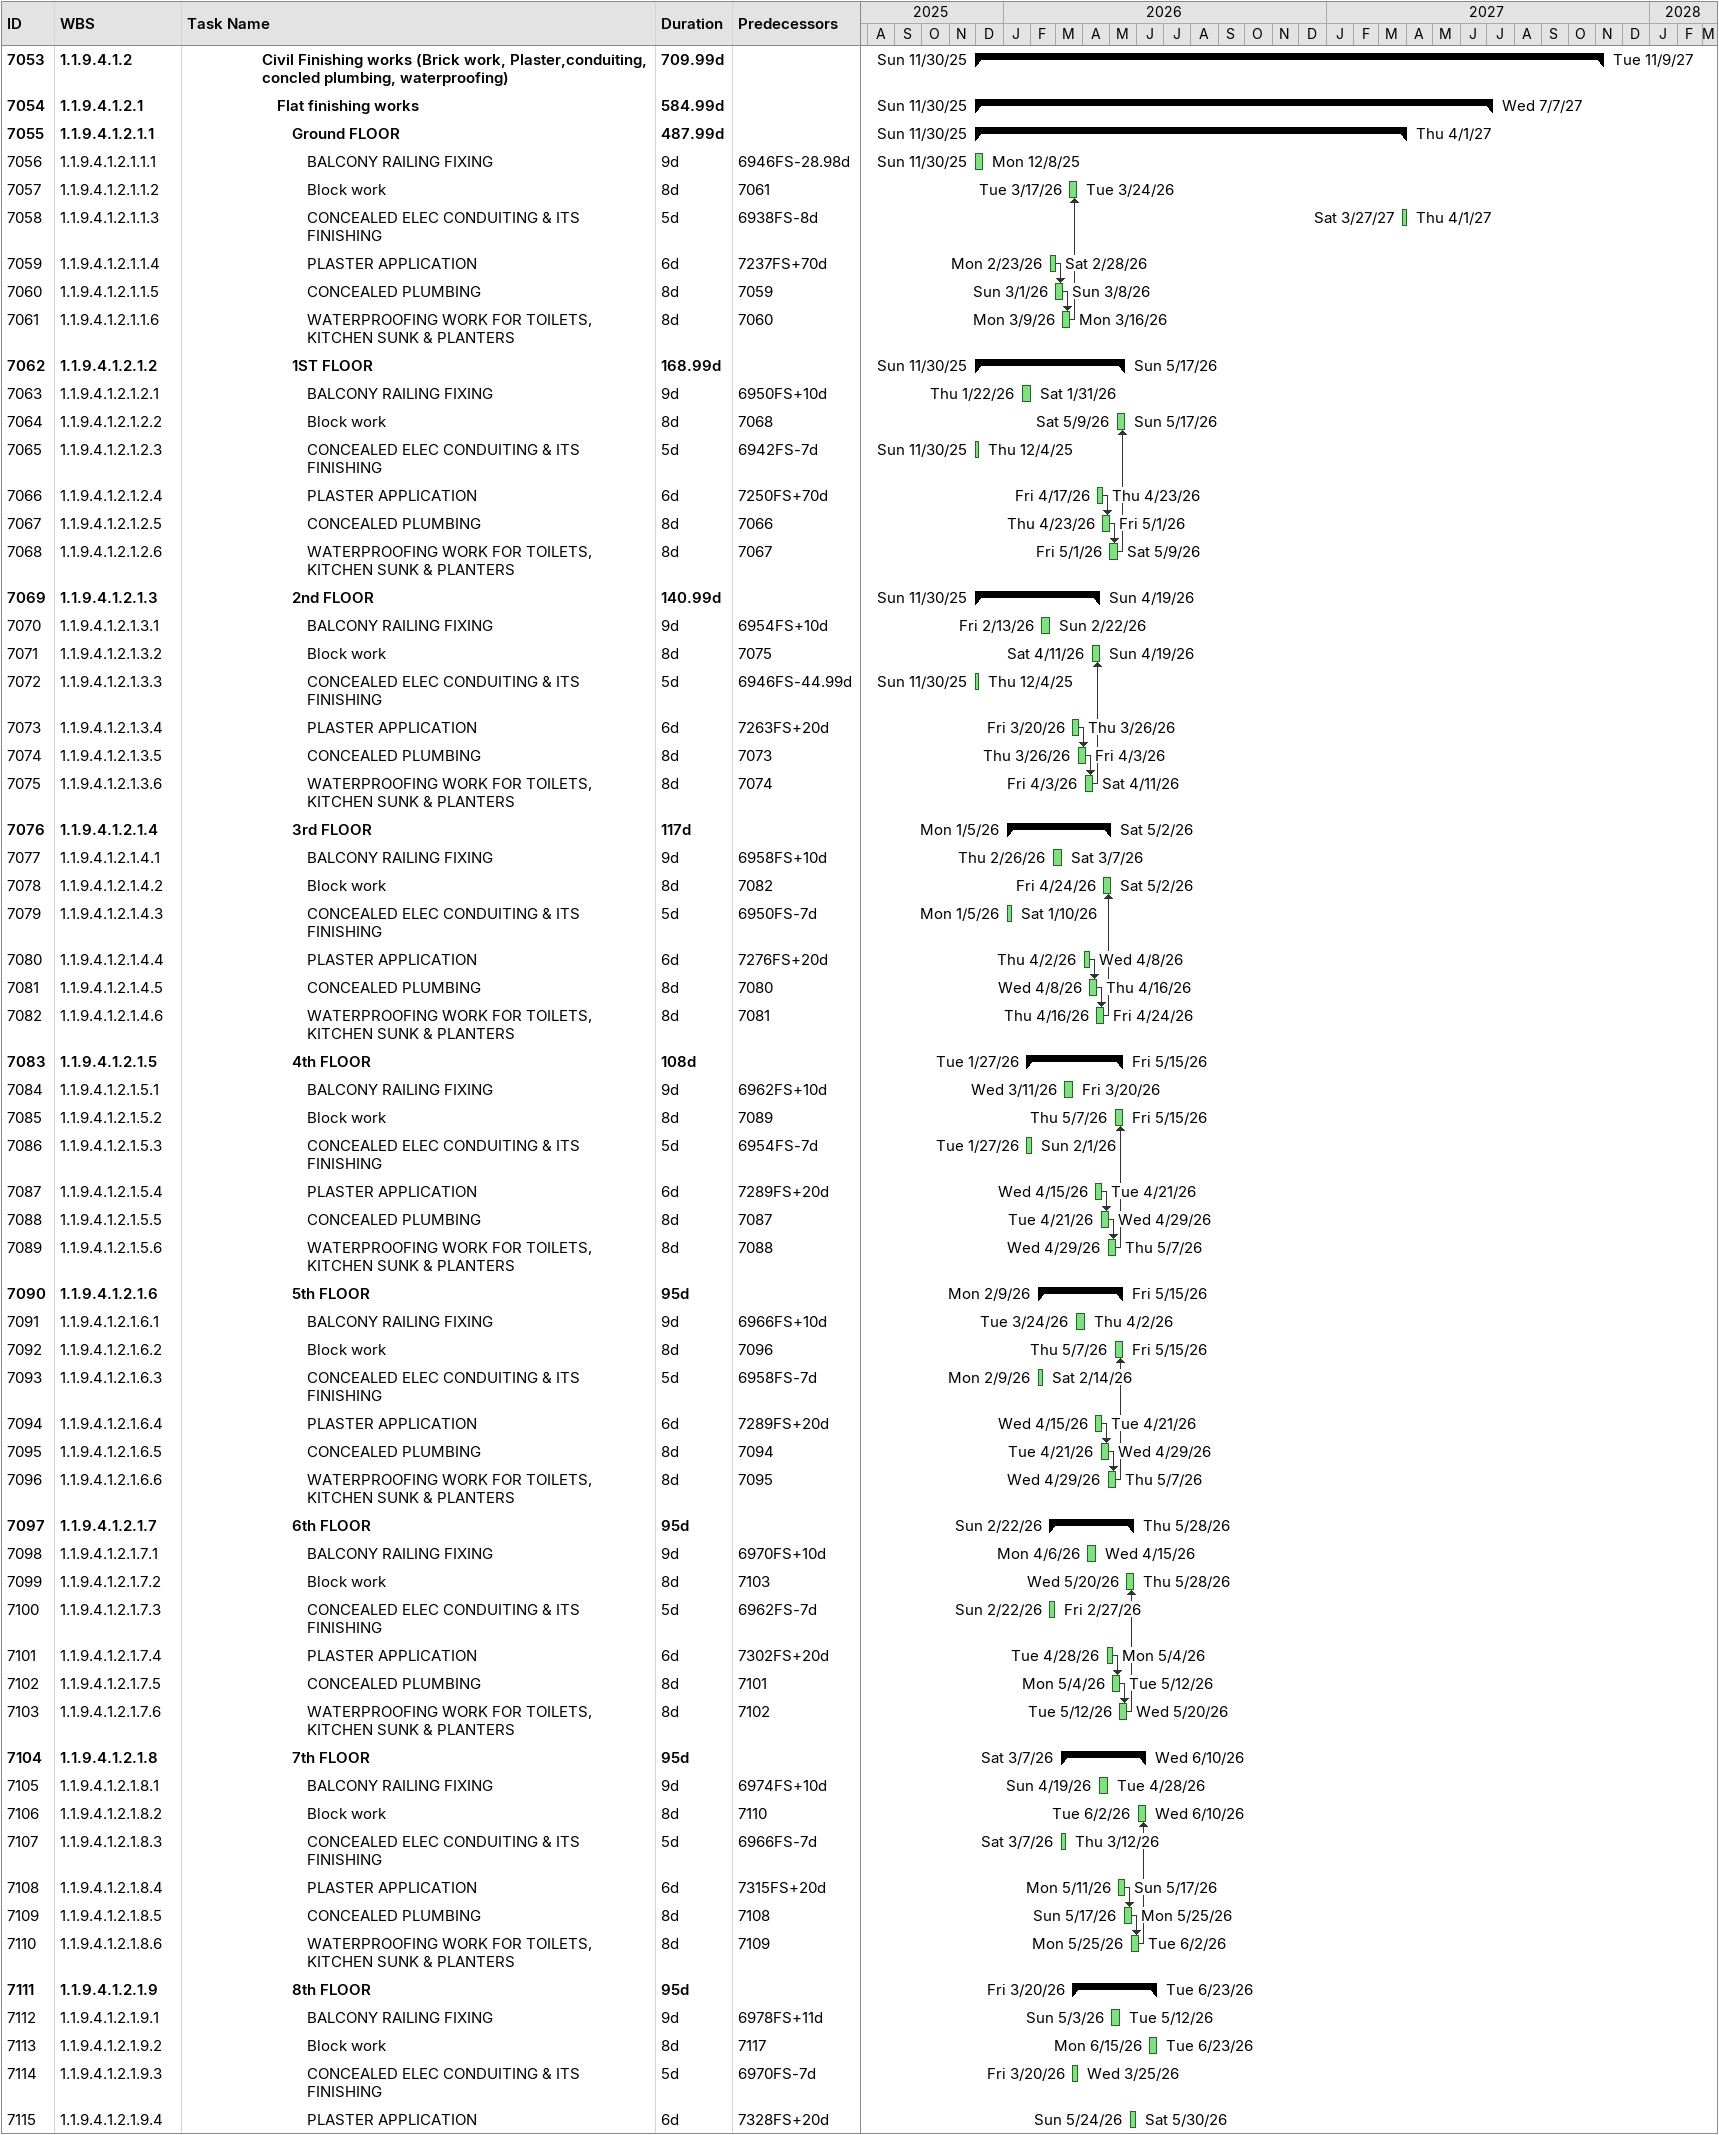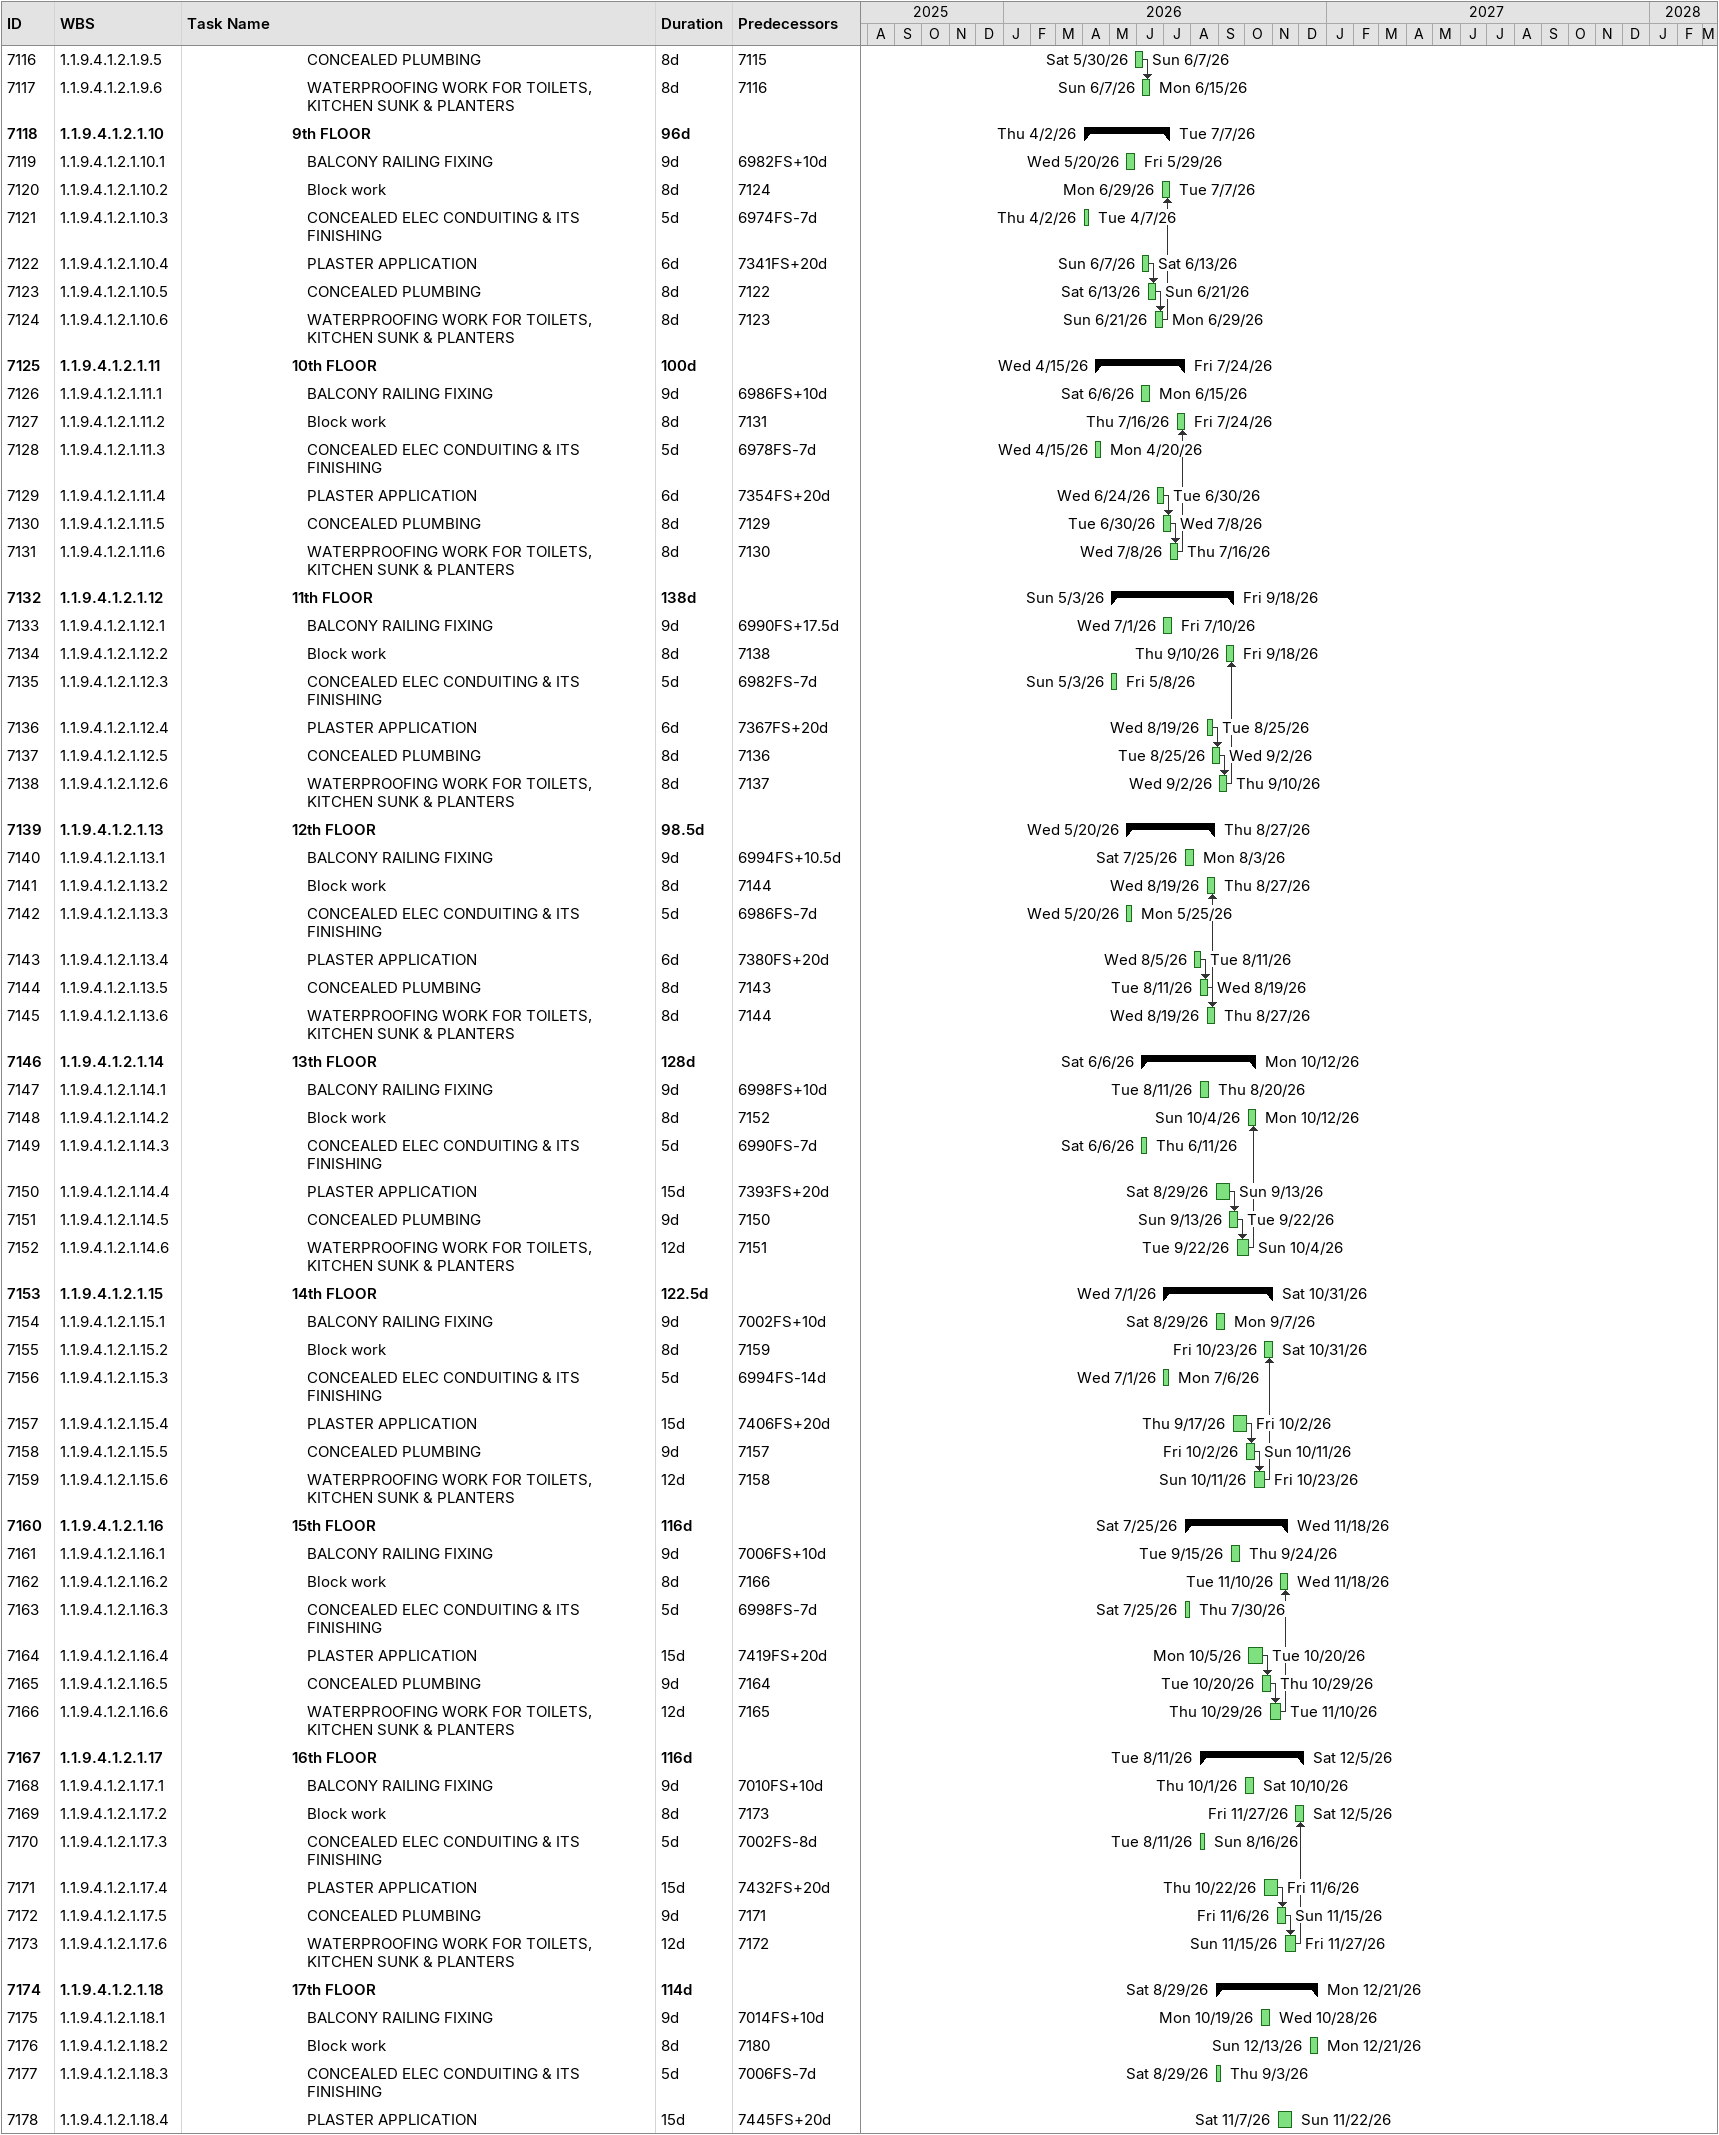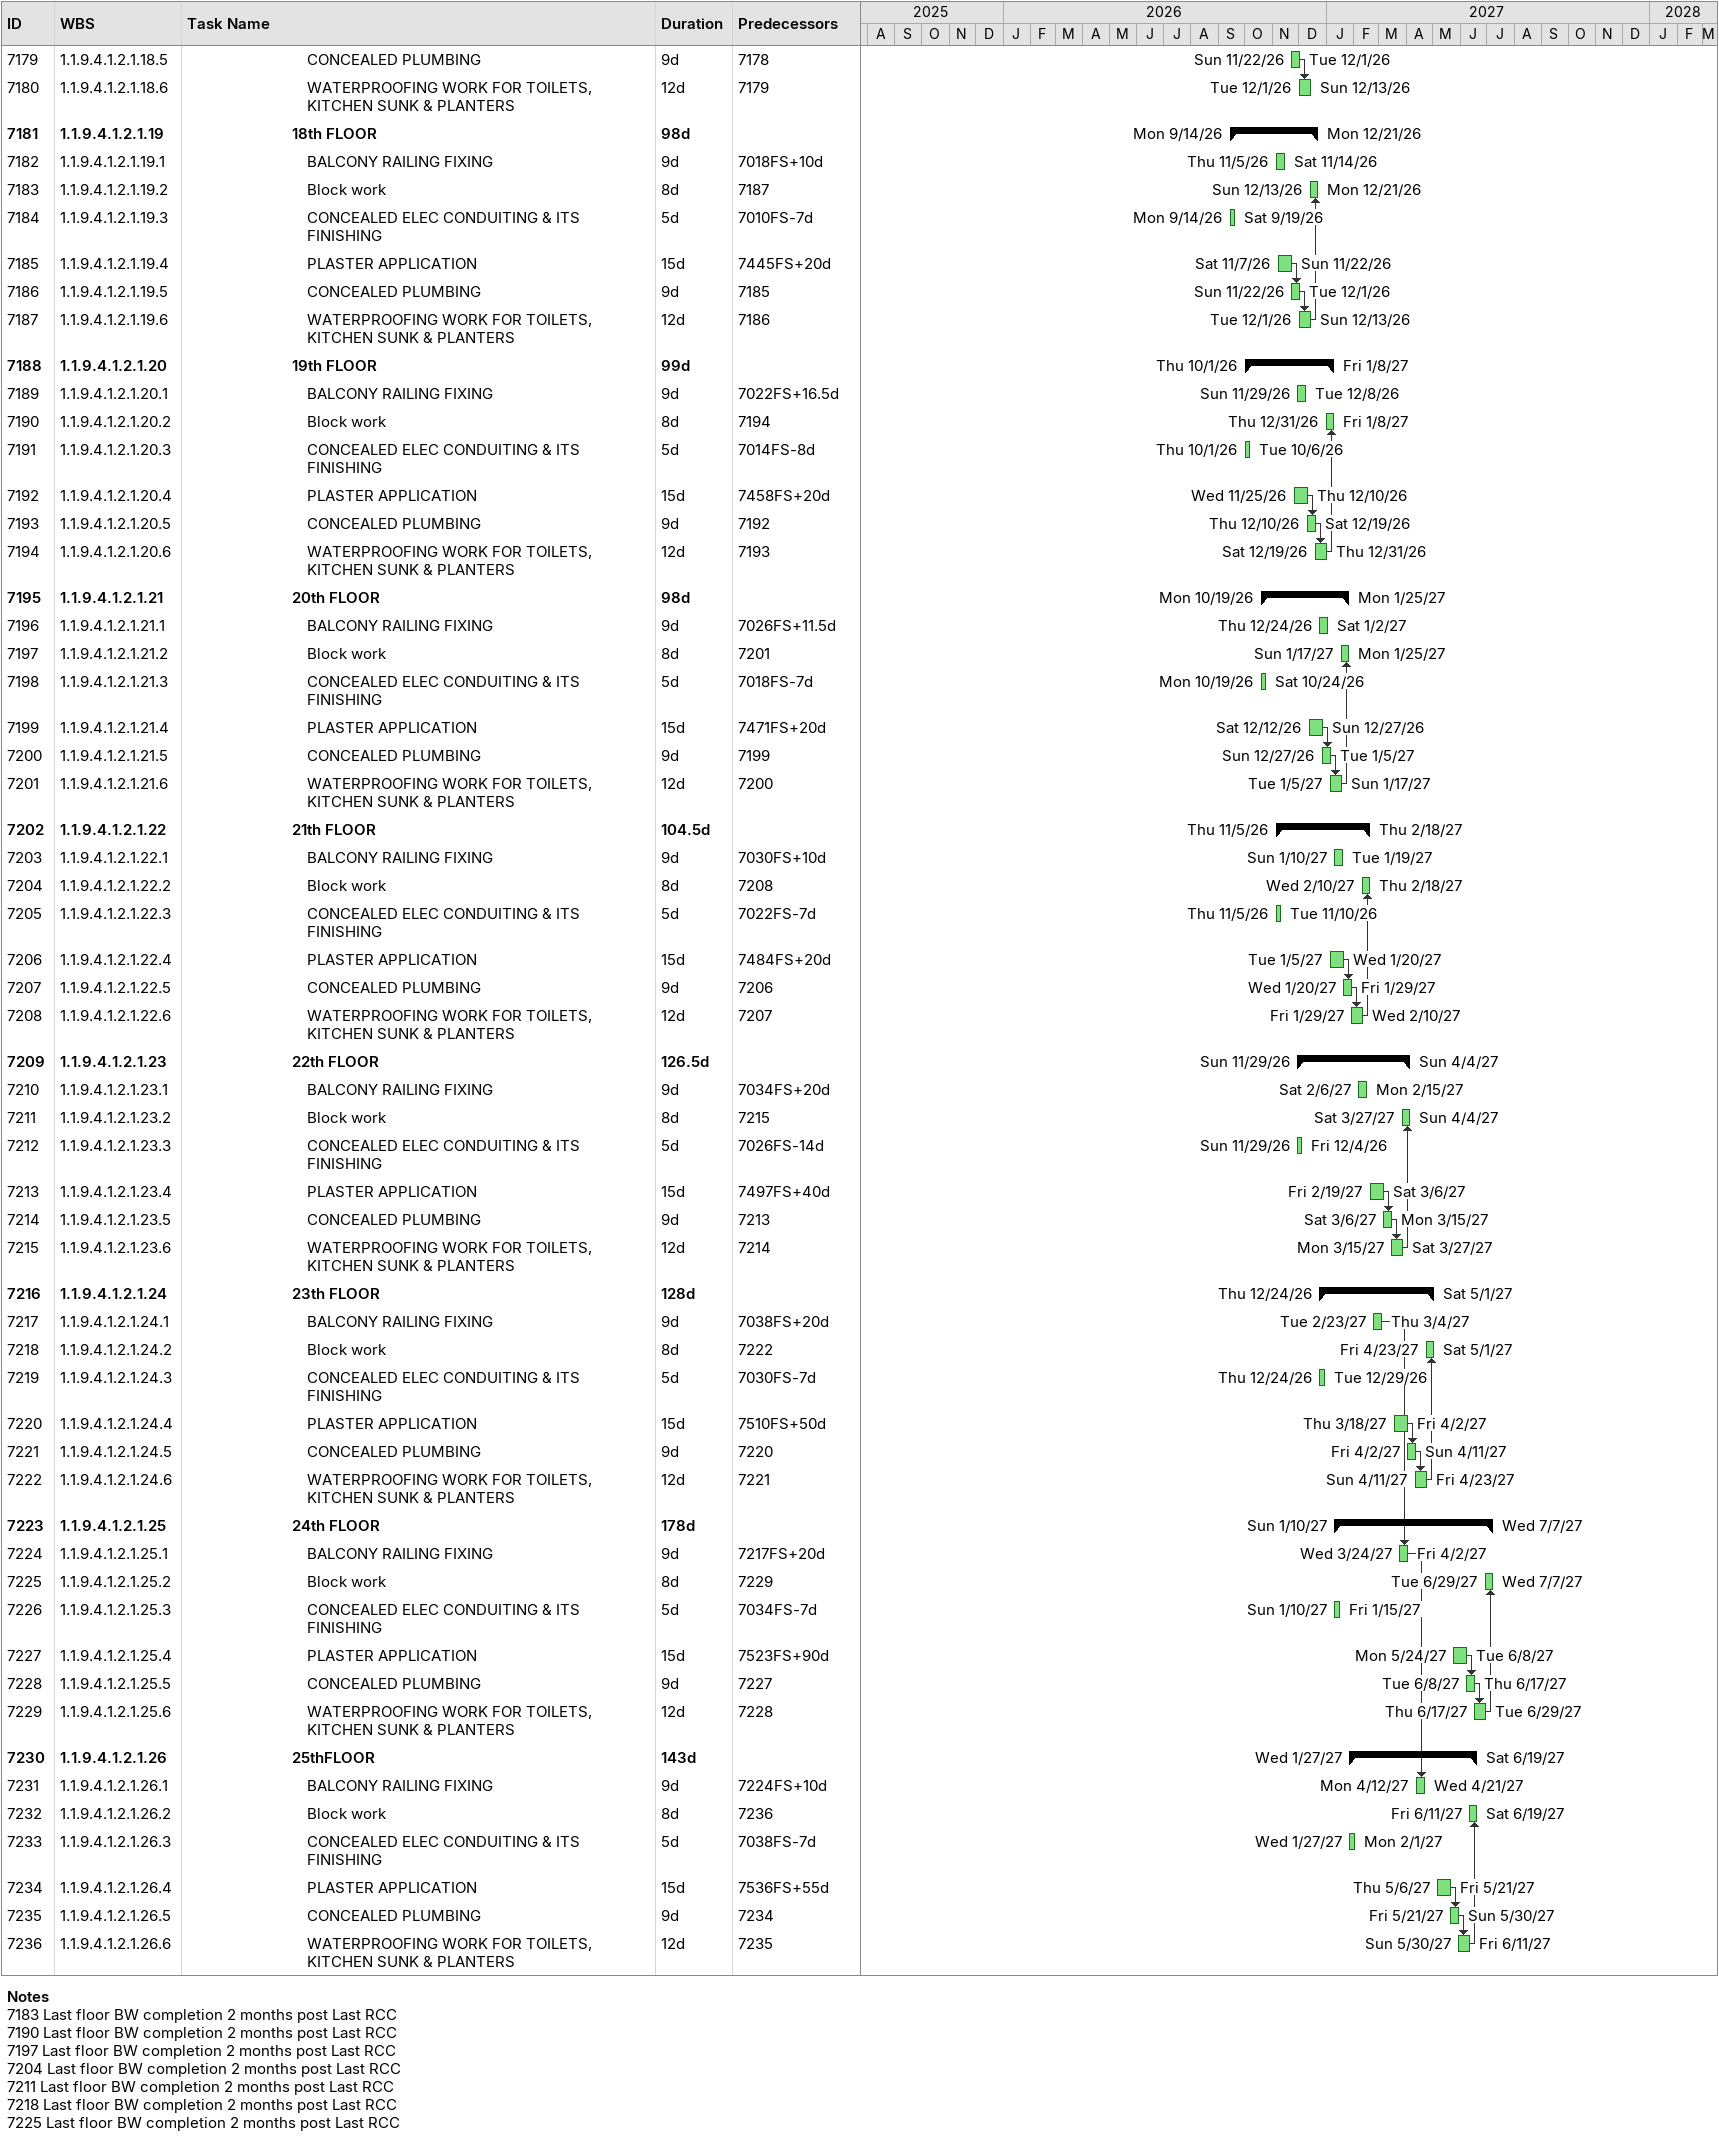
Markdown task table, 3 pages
| ID | WBS | Task | Duration | Start | Finish | Predecessors |
|---|---|---|---|---|---|---|
| 7053 | 1.1.9.4.1.2 | **Civil Finishing works (Brick work, Plaster,conduiting, concled plumbing, waterproofing)** | 709.99d | 2025-11-30 | 2027-11-09 |  |
| 7054 | 1.1.9.4.1.2.1 | **Flat finishing works** | 584.99d | 2025-11-30 | 2027-07-07 |  |
| 7055 | 1.1.9.4.1.2.1.1 | **Ground FLOOR** | 487.99d | 2025-11-30 | 2027-04-01 |  |
| 7056 | 1.1.9.4.1.2.1.1.1 | BALCONY RAILING FIXING | 9d | 2025-11-30 | 2025-12-08 | 6946FS-28.98d |
| 7057 | 1.1.9.4.1.2.1.1.2 | Block work | 8d | 2026-03-17 | 2026-03-24 | 7061 |
| 7058 | 1.1.9.4.1.2.1.1.3 | CONCEALED ELEC CONDUITING & ITS FINISHING | 5d | 2027-03-27 | 2027-04-01 | 6938FS-8d |
| 7059 | 1.1.9.4.1.2.1.1.4 | PLASTER APPLICATION | 6d | 2026-02-23 | 2026-02-28 | 7237FS+70d |
| 7060 | 1.1.9.4.1.2.1.1.5 | CONCEALED PLUMBING | 8d | 2026-03-01 | 2026-03-08 | 7059 |
| 7061 | 1.1.9.4.1.2.1.1.6 | WATERPROOFING WORK FOR TOILETS, KITCHEN SUNK & PLANTERS | 8d | 2026-03-09 | 2026-03-16 | 7060 |
| 7062 | 1.1.9.4.1.2.1.2 | **1ST FLOOR** | 168.99d | 2025-11-30 | 2026-05-17 |  |
| 7063 | 1.1.9.4.1.2.1.2.1 | BALCONY RAILING FIXING | 9d | 2026-01-22 | 2026-01-31 | 6950FS+10d |
| 7064 | 1.1.9.4.1.2.1.2.2 | Block work | 8d | 2026-05-09 | 2026-05-17 | 7068 |
| 7065 | 1.1.9.4.1.2.1.2.3 | CONCEALED ELEC CONDUITING & ITS FINISHING | 5d | 2025-11-30 | 2025-12-04 | 6942FS-7d |
| 7066 | 1.1.9.4.1.2.1.2.4 | PLASTER APPLICATION | 6d | 2026-04-17 | 2026-04-23 | 7250FS+70d |
| 7067 | 1.1.9.4.1.2.1.2.5 | CONCEALED PLUMBING | 8d | 2026-04-23 | 2026-05-01 | 7066 |
| 7068 | 1.1.9.4.1.2.1.2.6 | WATERPROOFING WORK FOR TOILETS, KITCHEN SUNK & PLANTERS | 8d | 2026-05-01 | 2026-05-09 | 7067 |
| 7069 | 1.1.9.4.1.2.1.3 | **2nd FLOOR** | 140.99d | 2025-11-30 | 2026-04-19 |  |
| 7070 | 1.1.9.4.1.2.1.3.1 | BALCONY RAILING FIXING | 9d | 2026-02-13 | 2026-02-22 | 6954FS+10d |
| 7071 | 1.1.9.4.1.2.1.3.2 | Block work | 8d | 2026-04-11 | 2026-04-19 | 7075 |
| 7072 | 1.1.9.4.1.2.1.3.3 | CONCEALED ELEC CONDUITING & ITS FINISHING | 5d | 2025-11-30 | 2025-12-04 | 6946FS-44.99d |
| 7073 | 1.1.9.4.1.2.1.3.4 | PLASTER APPLICATION | 6d | 2026-03-20 | 2026-03-26 | 7263FS+20d |
| 7074 | 1.1.9.4.1.2.1.3.5 | CONCEALED PLUMBING | 8d | 2026-03-26 | 2026-04-03 | 7073 |
| 7075 | 1.1.9.4.1.2.1.3.6 | WATERPROOFING WORK FOR TOILETS, KITCHEN SUNK & PLANTERS | 8d | 2026-04-03 | 2026-04-11 | 7074 |
| 7076 | 1.1.9.4.1.2.1.4 | **3rd FLOOR** | 117d | 2026-01-05 | 2026-05-02 |  |
| 7077 | 1.1.9.4.1.2.1.4.1 | BALCONY RAILING FIXING | 9d | 2026-02-26 | 2026-03-07 | 6958FS+10d |
| 7078 | 1.1.9.4.1.2.1.4.2 | Block work | 8d | 2026-04-24 | 2026-05-02 | 7082 |
| 7079 | 1.1.9.4.1.2.1.4.3 | CONCEALED ELEC CONDUITING & ITS FINISHING | 5d | 2026-01-05 | 2026-01-10 | 6950FS-7d |
| 7080 | 1.1.9.4.1.2.1.4.4 | PLASTER APPLICATION | 6d | 2026-04-02 | 2026-04-08 | 7276FS+20d |
| 7081 | 1.1.9.4.1.2.1.4.5 | CONCEALED PLUMBING | 8d | 2026-04-08 | 2026-04-16 | 7080 |
| 7082 | 1.1.9.4.1.2.1.4.6 | WATERPROOFING WORK FOR TOILETS, KITCHEN SUNK & PLANTERS | 8d | 2026-04-16 | 2026-04-24 | 7081 |
| 7083 | 1.1.9.4.1.2.1.5 | **4th FLOOR** | 108d | 2026-01-27 | 2026-05-15 |  |
| 7084 | 1.1.9.4.1.2.1.5.1 | BALCONY RAILING FIXING | 9d | 2026-03-11 | 2026-03-20 | 6962FS+10d |
| 7085 | 1.1.9.4.1.2.1.5.2 | Block work | 8d | 2026-05-07 | 2026-05-15 | 7089 |
| 7086 | 1.1.9.4.1.2.1.5.3 | CONCEALED ELEC CONDUITING & ITS FINISHING | 5d | 2026-01-27 | 2026-02-01 | 6954FS-7d |
| 7087 | 1.1.9.4.1.2.1.5.4 | PLASTER APPLICATION | 6d | 2026-04-15 | 2026-04-21 | 7289FS+20d |
| 7088 | 1.1.9.4.1.2.1.5.5 | CONCEALED PLUMBING | 8d | 2026-04-21 | 2026-04-29 | 7087 |
| 7089 | 1.1.9.4.1.2.1.5.6 | WATERPROOFING WORK FOR TOILETS, KITCHEN SUNK & PLANTERS | 8d | 2026-04-29 | 2026-05-07 | 7088 |
| 7090 | 1.1.9.4.1.2.1.6 | **5th FLOOR** | 95d | 2026-02-09 | 2026-05-15 |  |
| 7091 | 1.1.9.4.1.2.1.6.1 | BALCONY RAILING FIXING | 9d | 2026-03-24 | 2026-04-02 | 6966FS+10d |
| 7092 | 1.1.9.4.1.2.1.6.2 | Block work | 8d | 2026-05-07 | 2026-05-15 | 7096 |
| 7093 | 1.1.9.4.1.2.1.6.3 | CONCEALED ELEC CONDUITING & ITS FINISHING | 5d | 2026-02-09 | 2026-02-14 | 6958FS-7d |
| 7094 | 1.1.9.4.1.2.1.6.4 | PLASTER APPLICATION | 6d | 2026-04-15 | 2026-04-21 | 7289FS+20d |
| 7095 | 1.1.9.4.1.2.1.6.5 | CONCEALED PLUMBING | 8d | 2026-04-21 | 2026-04-29 | 7094 |
| 7096 | 1.1.9.4.1.2.1.6.6 | WATERPROOFING WORK FOR TOILETS, KITCHEN SUNK & PLANTERS | 8d | 2026-04-29 | 2026-05-07 | 7095 |
| 7097 | 1.1.9.4.1.2.1.7 | **6th FLOOR** | 95d | 2026-02-22 | 2026-05-28 |  |
| 7098 | 1.1.9.4.1.2.1.7.1 | BALCONY RAILING FIXING | 9d | 2026-04-06 | 2026-04-15 | 6970FS+10d |
| 7099 | 1.1.9.4.1.2.1.7.2 | Block work | 8d | 2026-05-20 | 2026-05-28 | 7103 |
| 7100 | 1.1.9.4.1.2.1.7.3 | CONCEALED ELEC CONDUITING & ITS FINISHING | 5d | 2026-02-22 | 2026-02-27 | 6962FS-7d |
| 7101 | 1.1.9.4.1.2.1.7.4 | PLASTER APPLICATION | 6d | 2026-04-28 | 2026-05-04 | 7302FS+20d |
| 7102 | 1.1.9.4.1.2.1.7.5 | CONCEALED PLUMBING | 8d | 2026-05-04 | 2026-05-12 | 7101 |
| 7103 | 1.1.9.4.1.2.1.7.6 | WATERPROOFING WORK FOR TOILETS, KITCHEN SUNK & PLANTERS | 8d | 2026-05-12 | 2026-05-20 | 7102 |
| 7104 | 1.1.9.4.1.2.1.8 | **7th FLOOR** | 95d | 2026-03-07 | 2026-06-10 |  |
| 7105 | 1.1.9.4.1.2.1.8.1 | BALCONY RAILING FIXING | 9d | 2026-04-19 | 2026-04-28 | 6974FS+10d |
| 7106 | 1.1.9.4.1.2.1.8.2 | Block work | 8d | 2026-06-02 | 2026-06-10 | 7110 |
| 7107 | 1.1.9.4.1.2.1.8.3 | CONCEALED ELEC CONDUITING & ITS FINISHING | 5d | 2026-03-07 | 2026-03-12 | 6966FS-7d |
| 7108 | 1.1.9.4.1.2.1.8.4 | PLASTER APPLICATION | 6d | 2026-05-11 | 2026-05-17 | 7315FS+20d |
| 7109 | 1.1.9.4.1.2.1.8.5 | CONCEALED PLUMBING | 8d | 2026-05-17 | 2026-05-25 | 7108 |
| 7110 | 1.1.9.4.1.2.1.8.6 | WATERPROOFING WORK FOR TOILETS, KITCHEN SUNK & PLANTERS | 8d | 2026-05-25 | 2026-06-02 | 7109 |
| 7111 | 1.1.9.4.1.2.1.9 | **8th FLOOR** | 95d | 2026-03-20 | 2026-06-23 |  |
| 7112 | 1.1.9.4.1.2.1.9.1 | BALCONY RAILING FIXING | 9d | 2026-05-03 | 2026-05-12 | 6978FS+11d |
| 7113 | 1.1.9.4.1.2.1.9.2 | Block work | 8d | 2026-06-15 | 2026-06-23 | 7117 |
| 7114 | 1.1.9.4.1.2.1.9.3 | CONCEALED ELEC CONDUITING & ITS FINISHING | 5d | 2026-03-20 | 2026-03-25 | 6970FS-7d |
| 7115 | 1.1.9.4.1.2.1.9.4 | PLASTER APPLICATION | 6d | 2026-05-24 | 2026-05-30 | 7328FS+20d |
| 7116 | 1.1.9.4.1.2.1.9.5 | CONCEALED PLUMBING | 8d | 2026-05-30 | 2026-06-07 | 7115 |
| 7117 | 1.1.9.4.1.2.1.9.6 | WATERPROOFING WORK FOR TOILETS, KITCHEN SUNK & PLANTERS | 8d | 2026-06-07 | 2026-06-15 | 7116 |
| 7118 | 1.1.9.4.1.2.1.10 | **9th FLOOR** | 96d | 2026-04-02 | 2026-07-07 |  |
| 7119 | 1.1.9.4.1.2.1.10.1 | BALCONY RAILING FIXING | 9d | 2026-05-20 | 2026-05-29 | 6982FS+10d |
| 7120 | 1.1.9.4.1.2.1.10.2 | Block work | 8d | 2026-06-29 | 2026-07-07 | 7124 |
| 7121 | 1.1.9.4.1.2.1.10.3 | CONCEALED ELEC CONDUITING & ITS FINISHING | 5d | 2026-04-02 | 2026-04-07 | 6974FS-7d |
| 7122 | 1.1.9.4.1.2.1.10.4 | PLASTER APPLICATION | 6d | 2026-06-07 | 2026-06-13 | 7341FS+20d |
| 7123 | 1.1.9.4.1.2.1.10.5 | CONCEALED PLUMBING | 8d | 2026-06-13 | 2026-06-21 | 7122 |
| 7124 | 1.1.9.4.1.2.1.10.6 | WATERPROOFING WORK FOR TOILETS, KITCHEN SUNK & PLANTERS | 8d | 2026-06-21 | 2026-06-29 | 7123 |
| 7125 | 1.1.9.4.1.2.1.11 | **10th FLOOR** | 100d | 2026-04-15 | 2026-07-24 |  |
| 7126 | 1.1.9.4.1.2.1.11.1 | BALCONY RAILING FIXING | 9d | 2026-06-06 | 2026-06-15 | 6986FS+10d |
| 7127 | 1.1.9.4.1.2.1.11.2 | Block work | 8d | 2026-07-16 | 2026-07-24 | 7131 |
| 7128 | 1.1.9.4.1.2.1.11.3 | CONCEALED ELEC CONDUITING & ITS FINISHING | 5d | 2026-04-15 | 2026-04-20 | 6978FS-7d |
| 7129 | 1.1.9.4.1.2.1.11.4 | PLASTER APPLICATION | 6d | 2026-06-24 | 2026-06-30 | 7354FS+20d |
| 7130 | 1.1.9.4.1.2.1.11.5 | CONCEALED PLUMBING | 8d | 2026-06-30 | 2026-07-08 | 7129 |
| 7131 | 1.1.9.4.1.2.1.11.6 | WATERPROOFING WORK FOR TOILETS, KITCHEN SUNK & PLANTERS | 8d | 2026-07-08 | 2026-07-16 | 7130 |
| 7132 | 1.1.9.4.1.2.1.12 | **11th FLOOR** | 138d | 2026-05-03 | 2026-09-18 |  |
| 7133 | 1.1.9.4.1.2.1.12.1 | BALCONY RAILING FIXING | 9d | 2026-07-01 | 2026-07-10 | 6990FS+17.5d |
| 7134 | 1.1.9.4.1.2.1.12.2 | Block work | 8d | 2026-09-10 | 2026-09-18 | 7138 |
| 7135 | 1.1.9.4.1.2.1.12.3 | CONCEALED ELEC CONDUITING & ITS FINISHING | 5d | 2026-05-03 | 2026-05-08 | 6982FS-7d |
| 7136 | 1.1.9.4.1.2.1.12.4 | PLASTER APPLICATION | 6d | 2026-08-19 | 2026-08-25 | 7367FS+20d |
| 7137 | 1.1.9.4.1.2.1.12.5 | CONCEALED PLUMBING | 8d | 2026-08-25 | 2026-09-02 | 7136 |
| 7138 | 1.1.9.4.1.2.1.12.6 | WATERPROOFING WORK FOR TOILETS, KITCHEN SUNK & PLANTERS | 8d | 2026-09-02 | 2026-09-10 | 7137 |
| 7139 | 1.1.9.4.1.2.1.13 | **12th FLOOR** | 98.5d | 2026-05-20 | 2026-08-27 |  |
| 7140 | 1.1.9.4.1.2.1.13.1 | BALCONY RAILING FIXING | 9d | 2026-07-25 | 2026-08-03 | 6994FS+10.5d |
| 7141 | 1.1.9.4.1.2.1.13.2 | Block work | 8d | 2026-08-19 | 2026-08-27 | 7144 |
| 7142 | 1.1.9.4.1.2.1.13.3 | CONCEALED ELEC CONDUITING & ITS FINISHING | 5d | 2026-05-20 | 2026-05-25 | 6986FS-7d |
| 7143 | 1.1.9.4.1.2.1.13.4 | PLASTER APPLICATION | 6d | 2026-08-05 | 2026-08-11 | 7380FS+20d |
| 7144 | 1.1.9.4.1.2.1.13.5 | CONCEALED PLUMBING | 8d | 2026-08-11 | 2026-08-19 | 7143 |
| 7145 | 1.1.9.4.1.2.1.13.6 | WATERPROOFING WORK FOR TOILETS, KITCHEN SUNK & PLANTERS | 8d | 2026-08-19 | 2026-08-27 | 7144 |
| 7146 | 1.1.9.4.1.2.1.14 | **13th FLOOR** | 128d | 2026-06-06 | 2026-10-12 |  |
| 7147 | 1.1.9.4.1.2.1.14.1 | BALCONY RAILING FIXING | 9d | 2026-08-11 | 2026-08-20 | 6998FS+10d |
| 7148 | 1.1.9.4.1.2.1.14.2 | Block work | 8d | 2026-10-04 | 2026-10-12 | 7152 |
| 7149 | 1.1.9.4.1.2.1.14.3 | CONCEALED ELEC CONDUITING & ITS FINISHING | 5d | 2026-06-06 | 2026-06-11 | 6990FS-7d |
| 7150 | 1.1.9.4.1.2.1.14.4 | PLASTER APPLICATION | 15d | 2026-08-29 | 2026-09-13 | 7393FS+20d |
| 7151 | 1.1.9.4.1.2.1.14.5 | CONCEALED PLUMBING | 9d | 2026-09-13 | 2026-09-22 | 7150 |
| 7152 | 1.1.9.4.1.2.1.14.6 | WATERPROOFING WORK FOR TOILETS, KITCHEN SUNK & PLANTERS | 12d | 2026-09-22 | 2026-10-04 | 7151 |
| 7153 | 1.1.9.4.1.2.1.15 | **14th FLOOR** | 122.5d | 2026-07-01 | 2026-10-31 |  |
| 7154 | 1.1.9.4.1.2.1.15.1 | BALCONY RAILING FIXING | 9d | 2026-08-29 | 2026-09-07 | 7002FS+10d |
| 7155 | 1.1.9.4.1.2.1.15.2 | Block work | 8d | 2026-10-23 | 2026-10-31 | 7159 |
| 7156 | 1.1.9.4.1.2.1.15.3 | CONCEALED ELEC CONDUITING & ITS FINISHING | 5d | 2026-07-01 | 2026-07-06 | 6994FS-14d |
| 7157 | 1.1.9.4.1.2.1.15.4 | PLASTER APPLICATION | 15d | 2026-09-17 | 2026-10-02 | 7406FS+20d |
| 7158 | 1.1.9.4.1.2.1.15.5 | CONCEALED PLUMBING | 9d | 2026-10-02 | 2026-10-11 | 7157 |
| 7159 | 1.1.9.4.1.2.1.15.6 | WATERPROOFING WORK FOR TOILETS, KITCHEN SUNK & PLANTERS | 12d | 2026-10-11 | 2026-10-23 | 7158 |
| 7160 | 1.1.9.4.1.2.1.16 | **15th FLOOR** | 116d | 2026-07-25 | 2026-11-18 |  |
| 7161 | 1.1.9.4.1.2.1.16.1 | BALCONY RAILING FIXING | 9d | 2026-09-15 | 2026-09-24 | 7006FS+10d |
| 7162 | 1.1.9.4.1.2.1.16.2 | Block work | 8d | 2026-11-10 | 2026-11-18 | 7166 |
| 7163 | 1.1.9.4.1.2.1.16.3 | CONCEALED ELEC CONDUITING & ITS FINISHING | 5d | 2026-07-25 | 2026-07-30 | 6998FS-7d |
| 7164 | 1.1.9.4.1.2.1.16.4 | PLASTER APPLICATION | 15d | 2026-10-05 | 2026-10-20 | 7419FS+20d |
| 7165 | 1.1.9.4.1.2.1.16.5 | CONCEALED PLUMBING | 9d | 2026-10-20 | 2026-10-29 | 7164 |
| 7166 | 1.1.9.4.1.2.1.16.6 | WATERPROOFING WORK FOR TOILETS, KITCHEN SUNK & PLANTERS | 12d | 2026-10-29 | 2026-11-10 | 7165 |
| 7167 | 1.1.9.4.1.2.1.17 | **16th FLOOR** | 116d | 2026-08-11 | 2026-12-05 |  |
| 7168 | 1.1.9.4.1.2.1.17.1 | BALCONY RAILING FIXING | 9d | 2026-10-01 | 2026-10-10 | 7010FS+10d |
| 7169 | 1.1.9.4.1.2.1.17.2 | Block work | 8d | 2026-11-27 | 2026-12-05 | 7173 |
| 7170 | 1.1.9.4.1.2.1.17.3 | CONCEALED ELEC CONDUITING & ITS FINISHING | 5d | 2026-08-11 | 2026-08-16 | 7002FS-8d |
| 7171 | 1.1.9.4.1.2.1.17.4 | PLASTER APPLICATION | 15d | 2026-10-22 | 2026-11-06 | 7432FS+20d |
| 7172 | 1.1.9.4.1.2.1.17.5 | CONCEALED PLUMBING | 9d | 2026-11-06 | 2026-11-15 | 7171 |
| 7173 | 1.1.9.4.1.2.1.17.6 | WATERPROOFING WORK FOR TOILETS, KITCHEN SUNK & PLANTERS | 12d | 2026-11-15 | 2026-11-27 | 7172 |
| 7174 | 1.1.9.4.1.2.1.18 | **17th FLOOR** | 114d | 2026-08-29 | 2026-12-21 |  |
| 7175 | 1.1.9.4.1.2.1.18.1 | BALCONY RAILING FIXING | 9d | 2026-10-19 | 2026-10-28 | 7014FS+10d |
| 7176 | 1.1.9.4.1.2.1.18.2 | Block work | 8d | 2026-12-13 | 2026-12-21 | 7180 |
| 7177 | 1.1.9.4.1.2.1.18.3 | CONCEALED ELEC CONDUITING & ITS FINISHING | 5d | 2026-08-29 | 2026-09-03 | 7006FS-7d |
| 7178 | 1.1.9.4.1.2.1.18.4 | PLASTER APPLICATION | 15d | 2026-11-07 | 2026-11-22 | 7445FS+20d |
| 7179 | 1.1.9.4.1.2.1.18.5 | CONCEALED PLUMBING | 9d | 2026-11-22 | 2026-12-01 | 7178 |
| 7180 | 1.1.9.4.1.2.1.18.6 | WATERPROOFING WORK FOR TOILETS, KITCHEN SUNK & PLANTERS | 12d | 2026-12-01 | 2026-12-13 | 7179 |
| 7181 | 1.1.9.4.1.2.1.19 | **18th FLOOR** | 98d | 2026-09-14 | 2026-12-21 |  |
| 7182 | 1.1.9.4.1.2.1.19.1 | BALCONY RAILING FIXING | 9d | 2026-11-05 | 2026-11-14 | 7018FS+10d |
| 7183 | 1.1.9.4.1.2.1.19.2 | Block work | 8d | 2026-12-13 | 2026-12-21 | 7187 |
| 7184 | 1.1.9.4.1.2.1.19.3 | CONCEALED ELEC CONDUITING & ITS FINISHING | 5d | 2026-09-14 | 2026-09-19 | 7010FS-7d |
| 7185 | 1.1.9.4.1.2.1.19.4 | PLASTER APPLICATION | 15d | 2026-11-07 | 2026-11-22 | 7445FS+20d |
| 7186 | 1.1.9.4.1.2.1.19.5 | CONCEALED PLUMBING | 9d | 2026-11-22 | 2026-12-01 | 7185 |
| 7187 | 1.1.9.4.1.2.1.19.6 | WATERPROOFING WORK FOR TOILETS, KITCHEN SUNK & PLANTERS | 12d | 2026-12-01 | 2026-12-13 | 7186 |
| 7188 | 1.1.9.4.1.2.1.20 | **19th FLOOR** | 99d | 2026-10-01 | 2027-01-08 |  |
| 7189 | 1.1.9.4.1.2.1.20.1 | BALCONY RAILING FIXING | 9d | 2026-11-29 | 2026-12-08 | 7022FS+16.5d |
| 7190 | 1.1.9.4.1.2.1.20.2 | Block work | 8d | 2026-12-31 | 2027-01-08 | 7194 |
| 7191 | 1.1.9.4.1.2.1.20.3 | CONCEALED ELEC CONDUITING & ITS FINISHING | 5d | 2026-10-01 | 2026-10-06 | 7014FS-8d |
| 7192 | 1.1.9.4.1.2.1.20.4 | PLASTER APPLICATION | 15d | 2026-11-25 | 2026-12-10 | 7458FS+20d |
| 7193 | 1.1.9.4.1.2.1.20.5 | CONCEALED PLUMBING | 9d | 2026-12-10 | 2026-12-19 | 7192 |
| 7194 | 1.1.9.4.1.2.1.20.6 | WATERPROOFING WORK FOR TOILETS, KITCHEN SUNK & PLANTERS | 12d | 2026-12-19 | 2026-12-31 | 7193 |
| 7195 | 1.1.9.4.1.2.1.21 | **20th FLOOR** | 98d | 2026-10-19 | 2027-01-25 |  |
| 7196 | 1.1.9.4.1.2.1.21.1 | BALCONY RAILING FIXING | 9d | 2026-12-24 | 2027-01-02 | 7026FS+11.5d |
| 7197 | 1.1.9.4.1.2.1.21.2 | Block work | 8d | 2027-01-17 | 2027-01-25 | 7201 |
| 7198 | 1.1.9.4.1.2.1.21.3 | CONCEALED ELEC CONDUITING & ITS FINISHING | 5d | 2026-10-19 | 2026-10-24 | 7018FS-7d |
| 7199 | 1.1.9.4.1.2.1.21.4 | PLASTER APPLICATION | 15d | 2026-12-12 | 2026-12-27 | 7471FS+20d |
| 7200 | 1.1.9.4.1.2.1.21.5 | CONCEALED PLUMBING | 9d | 2026-12-27 | 2027-01-05 | 7199 |
| 7201 | 1.1.9.4.1.2.1.21.6 | WATERPROOFING WORK FOR TOILETS, KITCHEN SUNK & PLANTERS | 12d | 2027-01-05 | 2027-01-17 | 7200 |
| 7202 | 1.1.9.4.1.2.1.22 | **21th FLOOR** | 104.5d | 2026-11-05 | 2027-02-18 |  |
| 7203 | 1.1.9.4.1.2.1.22.1 | BALCONY RAILING FIXING | 9d | 2027-01-10 | 2027-01-19 | 7030FS+10d |
| 7204 | 1.1.9.4.1.2.1.22.2 | Block work | 8d | 2027-02-10 | 2027-02-18 | 7208 |
| 7205 | 1.1.9.4.1.2.1.22.3 | CONCEALED ELEC CONDUITING & ITS FINISHING | 5d | 2026-11-05 | 2026-11-10 | 7022FS-7d |
| 7206 | 1.1.9.4.1.2.1.22.4 | PLASTER APPLICATION | 15d | 2027-01-05 | 2027-01-20 | 7484FS+20d |
| 7207 | 1.1.9.4.1.2.1.22.5 | CONCEALED PLUMBING | 9d | 2027-01-20 | 2027-01-29 | 7206 |
| 7208 | 1.1.9.4.1.2.1.22.6 | WATERPROOFING WORK FOR TOILETS, KITCHEN SUNK & PLANTERS | 12d | 2027-01-29 | 2027-02-10 | 7207 |
| 7209 | 1.1.9.4.1.2.1.23 | **22th FLOOR** | 126.5d | 2026-11-29 | 2027-04-04 |  |
| 7210 | 1.1.9.4.1.2.1.23.1 | BALCONY RAILING FIXING | 9d | 2027-02-06 | 2027-02-15 | 7034FS+20d |
| 7211 | 1.1.9.4.1.2.1.23.2 | Block work | 8d | 2027-03-27 | 2027-04-04 | 7215 |
| 7212 | 1.1.9.4.1.2.1.23.3 | CONCEALED ELEC CONDUITING & ITS FINISHING | 5d | 2026-11-29 | 2026-12-04 | 7026FS-14d |
| 7213 | 1.1.9.4.1.2.1.23.4 | PLASTER APPLICATION | 15d | 2027-02-19 | 2027-03-06 | 7497FS+40d |
| 7214 | 1.1.9.4.1.2.1.23.5 | CONCEALED PLUMBING | 9d | 2027-03-06 | 2027-03-15 | 7213 |
| 7215 | 1.1.9.4.1.2.1.23.6 | WATERPROOFING WORK FOR TOILETS, KITCHEN SUNK & PLANTERS | 12d | 2027-03-15 | 2027-03-27 | 7214 |
| 7216 | 1.1.9.4.1.2.1.24 | **23th FLOOR** | 128d | 2026-12-24 | 2027-05-01 |  |
| 7217 | 1.1.9.4.1.2.1.24.1 | BALCONY RAILING FIXING | 9d | 2027-02-23 | 2027-03-04 | 7038FS+20d |
| 7218 | 1.1.9.4.1.2.1.24.2 | Block work | 8d | 2027-04-23 | 2027-05-01 | 7222 |
| 7219 | 1.1.9.4.1.2.1.24.3 | CONCEALED ELEC CONDUITING & ITS FINISHING | 5d | 2026-12-24 | 2026-12-29 | 7030FS-7d |
| 7220 | 1.1.9.4.1.2.1.24.4 | PLASTER APPLICATION | 15d | 2027-03-18 | 2027-04-02 | 7510FS+50d |
| 7221 | 1.1.9.4.1.2.1.24.5 | CONCEALED PLUMBING | 9d | 2027-04-02 | 2027-04-11 | 7220 |
| 7222 | 1.1.9.4.1.2.1.24.6 | WATERPROOFING WORK FOR TOILETS, KITCHEN SUNK & PLANTERS | 12d | 2027-04-11 | 2027-04-23 | 7221 |
| 7223 | 1.1.9.4.1.2.1.25 | **24th FLOOR** | 178d | 2027-01-10 | 2027-07-07 |  |
| 7224 | 1.1.9.4.1.2.1.25.1 | BALCONY RAILING FIXING | 9d | 2027-03-24 | 2027-04-02 | 7217FS+20d |
| 7225 | 1.1.9.4.1.2.1.25.2 | Block work | 8d | 2027-06-29 | 2027-07-07 | 7229 |
| 7226 | 1.1.9.4.1.2.1.25.3 | CONCEALED ELEC CONDUITING & ITS FINISHING | 5d | 2027-01-10 | 2027-01-15 | 7034FS-7d |
| 7227 | 1.1.9.4.1.2.1.25.4 | PLASTER APPLICATION | 15d | 2027-05-24 | 2027-06-08 | 7523FS+90d |
| 7228 | 1.1.9.4.1.2.1.25.5 | CONCEALED PLUMBING | 9d | 2027-06-08 | 2027-06-17 | 7227 |
| 7229 | 1.1.9.4.1.2.1.25.6 | WATERPROOFING WORK FOR TOILETS, KITCHEN SUNK & PLANTERS | 12d | 2027-06-17 | 2027-06-29 | 7228 |
| 7230 | 1.1.9.4.1.2.1.26 | **25thFLOOR** | 143d | 2027-01-27 | 2027-06-19 |  |
| 7231 | 1.1.9.4.1.2.1.26.1 | BALCONY RAILING FIXING | 9d | 2027-04-12 | 2027-04-21 | 7224FS+10d |
| 7232 | 1.1.9.4.1.2.1.26.2 | Block work | 8d | 2027-06-11 | 2027-06-19 | 7236 |
| 7233 | 1.1.9.4.1.2.1.26.3 | CONCEALED ELEC CONDUITING & ITS FINISHING | 5d | 2027-01-27 | 2027-02-01 | 7038FS-7d |
| 7234 | 1.1.9.4.1.2.1.26.4 | PLASTER APPLICATION | 15d | 2027-05-06 | 2027-05-21 | 7536FS+55d |
| 7235 | 1.1.9.4.1.2.1.26.5 | CONCEALED PLUMBING | 9d | 2027-05-21 | 2027-05-30 | 7234 |
| 7236 | 1.1.9.4.1.2.1.26.6 | WATERPROOFING WORK FOR TOILETS, KITCHEN SUNK & PLANTERS | 12d | 2027-05-30 | 2027-06-11 | 7235 |

Notes
- 7183: Last floor BW completion 2 months post Last RCC
- 7190: Last floor BW completion 2 months post Last RCC
- 7197: Last floor BW completion 2 months post Last RCC
- 7204: Last floor BW completion 2 months post Last RCC
- 7211: Last floor BW completion 2 months post Last RCC
- 7218: Last floor BW completion 2 months post Last RCC
- 7225: Last floor BW completion 2 months post Last RCC
